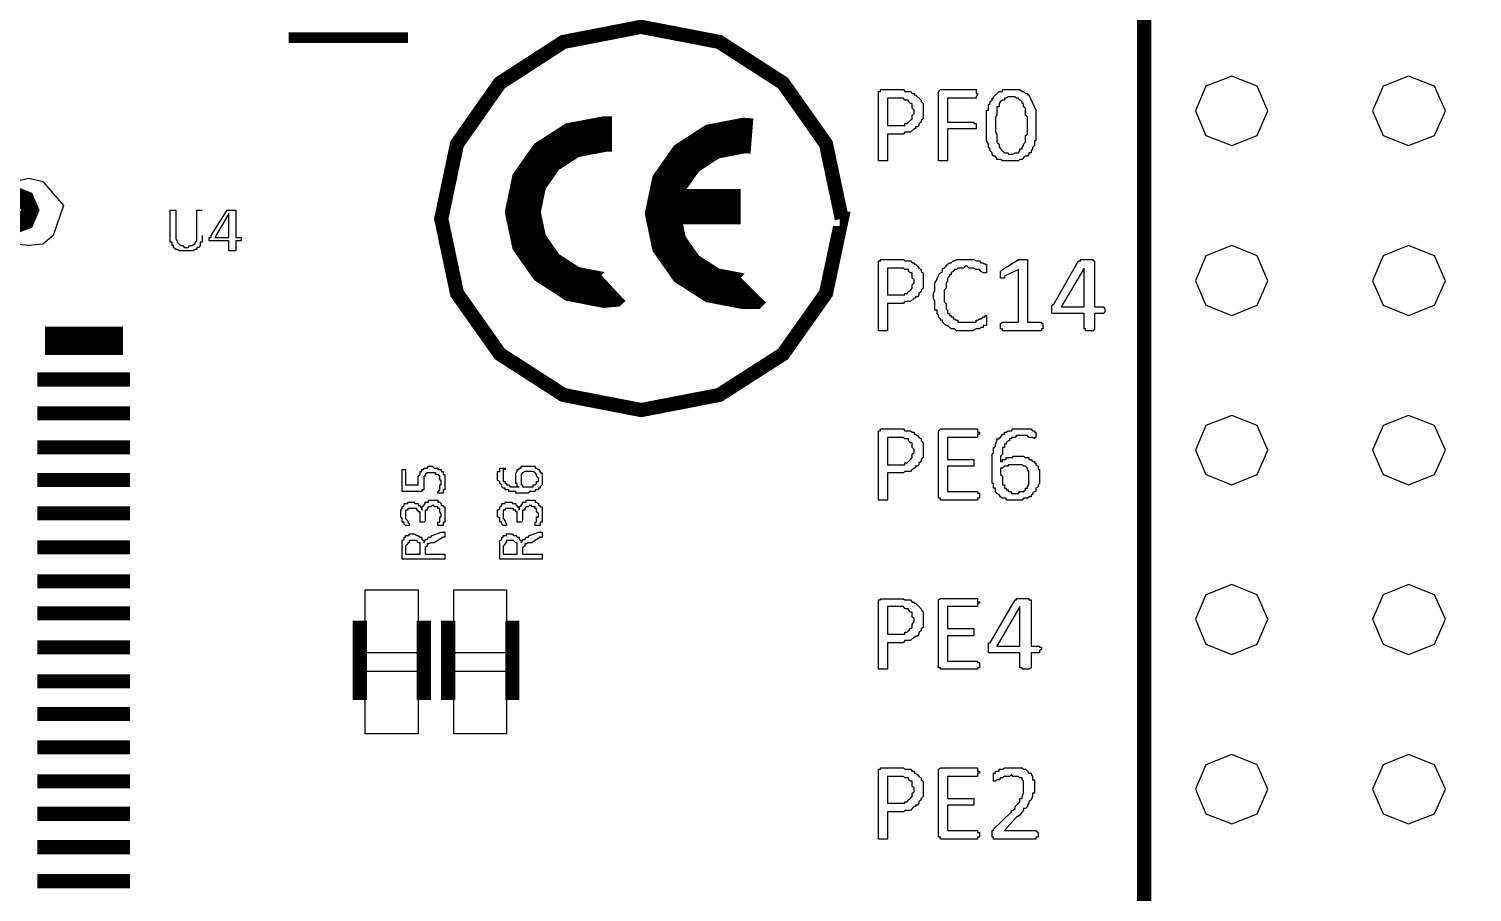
# Model space of a CAD drawing. Extents: x 0.35 to 4.98, y 3.96 to 9.44.
# Drawn here: x 2.944 to 3.98, y 6.541 to 7.161 of the extents above; entities that cross this region are included whole.
import ezdxf

# ---------------------------------------------------------------- set-up
doc = ezdxf.new("R2010")
doc.units = 0
doc.layers.get('0').update_dxf_attribs({"linetype": 'CONTINUOUS'})

msp = doc.modelspace()

# ---------------------------------------------------------------- linework, layer by layer
at = {"color": 94}
for points, const_width in [([(3.74457, 4.36746), (3.74457, 7.40457)], 0.01017), ([(3.52604, 7.02474), (3.52756, 7.02474), (3.51622, 6.97125), (3.48535, 6.92763), (3.43956, 6.89828), (3.38351, 6.88747), (3.32775, 6.89828), (3.28211, 6.92763), (3.25131, 6.97125), (3.24001, 7.02474), (3.25131, 7.0784), (3.28211, 7.12218), (3.32775, 7.15169), (3.38351, 7.16249), (3.43956, 7.15169), (3.48535, 7.12218), (3.51622, 7.0784), (3.52756, 7.02474)], 0.01017), ([(3.13053, 7.15483), (3.21604, 7.15483)], 0.00763), ([(3.36356, 6.97499), (3.36257, 6.97407), (3.35704, 6.97358), (3.33415, 6.97803), (3.3156, 6.99013), (3.30311, 7.00792), (3.29856, 7.02957), (3.30311, 7.05143), (3.3156, 7.06922), (3.33415, 7.08117), (3.35704, 7.0855), (3.36257, 7.0855)], 0.0254), ([(3.46403, 6.97358), (3.46306, 6.9726), (3.45757, 6.9726), (3.43468, 6.977), (3.41607, 6.98899), (3.4036, 7.00678), (3.39903, 7.0286), (3.4036, 7.05029), (3.41607, 7.06803), (3.43468, 7.08014), (3.45757, 7.08453), (3.46306, 7.0841)], 0.0254), ([(2.91954, 7.03097), (2.92372, 7.04036), (2.93354, 7.04438), (2.94353, 7.04036), (2.94754, 7.03097), (2.94353, 7.02143), (2.93354, 7.01758), (2.92372, 7.02143), (2.91954, 7.03097)], 0.00763), ([(3.41054, 7.03336), (3.45503, 7.03336)], 0.0254), ([(2.9285, 7.03097), (2.93653, 7.03814), (2.94401, 7.03097), (2.93653, 7.02382), (2.9285, 7.03097)], 0.00763), ([(3.18153, 6.67936), (3.18153, 6.73633)], 0.01017), ([(3.22754, 6.67936), (3.22754, 6.73633)], 0.01017), ([(3.24501, 6.67936), (3.24501, 6.73633)], 0.01017), ([(3.29101, 6.67936), (3.29101, 6.73633)], 0.01017)]:
    msp.add_lwpolyline(points, dxfattribs=dict(at, const_width=const_width))
at = {"color": 22}
for points, const_width in [([(3.80806, 7.10271), (3.80806, 7.10271)], 0.08893), ([(3.9356, 7.10271), (3.9356, 7.10271)], 0.08893), ([(3.80806, 6.98122), (3.80806, 6.98122)], 0.08893), ([(3.9356, 6.98122), (3.9356, 6.98122)], 0.08893), ([(2.95551, 6.93722), (3.0115, 6.93722)], 0.02032), ([(2.95003, 6.90944), (3.01654, 6.90944)], 0.01017), ([(3.80806, 6.85926), (3.80806, 6.85926)], 0.08893), ([(3.9356, 6.85926), (3.9356, 6.85926)], 0.08893), ([(2.95003, 6.8851), (3.01654, 6.8851)], 0.01017), ([(2.95003, 6.86068), (3.01654, 6.86068)], 0.01017), ([(2.95003, 6.83724), (3.01654, 6.83724)], 0.01017), ([(2.95003, 6.81332), (3.01654, 6.81332)], 0.01017), ([(2.95003, 6.78896), (3.01654, 6.78896)], 0.01017), ([(3.80806, 6.73774), (3.80806, 6.73774)], 0.08893), ([(3.9356, 6.73774), (3.9356, 6.73774)], 0.08893), ([(2.95003, 6.76454), (3.01654, 6.76454)], 0.01017), ([(2.95003, 6.74154), (3.01654, 6.74154)], 0.01017), ([(2.95003, 6.71718), (3.01654, 6.71718)], 0.01017), ([(2.95003, 6.69276), (3.01654, 6.69276)], 0.01017), ([(2.95003, 6.66932), (3.01654, 6.66932)], 0.01017), ([(3.80806, 6.61626), (3.80806, 6.61626)], 0.08893), ([(3.9356, 6.61626), (3.9356, 6.61626)], 0.08893), ([(2.95003, 6.6454), (3.01654, 6.6454)], 0.01017), ([(2.95003, 6.62099), (3.01654, 6.62099)], 0.01017), ([(2.95003, 6.5976), (3.01654, 6.5976)], 0.01017), ([(2.95003, 6.57368), (3.01654, 6.57368)], 0.01017), ([(2.95003, 6.54926), (3.01654, 6.54926)], 0.01017)]:
    msp.add_lwpolyline(points, dxfattribs=dict(at, const_width=const_width))
at = {"color": 146}
for points in [[(3.83344, 7.10226), (3.82585, 7.1199), (3.80746, 7.12711), (3.78901, 7.1199), (3.78147, 7.10226), (3.78901, 7.08464), (3.80746, 7.07736), (3.82585, 7.08464), (3.83344, 7.10226)], [(3.96094, 7.10226), (3.95313, 7.1199), (3.93446, 7.12711), (3.91618, 7.1199), (3.90847, 7.10226), (3.91618, 7.08464), (3.93446, 7.07736), (3.95313, 7.08464), (3.96094, 7.10226)], [(3.83344, 6.98025), (3.82585, 6.99815), (3.80746, 7.00564), (3.78901, 6.99815), (3.78147, 6.98025), (3.78901, 6.96283), (3.80746, 6.9554), (3.82585, 6.96283), (3.83344, 6.98025)], [(3.96094, 6.98025), (3.95313, 6.99815), (3.93446, 7.00564), (3.91618, 6.99815), (3.90847, 6.98025), (3.91618, 6.96283), (3.93446, 6.9554), (3.95313, 6.96283), (3.96094, 6.98025)], [(3.83344, 6.85878), (3.82585, 6.87642), (3.80746, 6.88363), (3.78901, 6.87642), (3.78147, 6.85878), (3.78901, 6.84114), (3.80746, 6.83388), (3.82585, 6.84114), (3.83344, 6.85878)], [(3.96094, 6.85878), (3.95313, 6.87642), (3.93446, 6.88363), (3.91618, 6.87642), (3.90847, 6.85878), (3.91618, 6.84114), (3.93446, 6.83388), (3.95313, 6.84114), (3.96094, 6.85878)], [(3.83344, 6.73725), (3.82585, 6.75478), (3.80746, 6.76215), (3.78901, 6.75478), (3.78147, 6.73725), (3.78901, 6.7194), (3.80746, 6.71192), (3.82585, 6.7194), (3.83344, 6.73725)], [(3.96094, 6.73725), (3.95313, 6.75478), (3.93446, 6.76215), (3.91618, 6.75478), (3.90847, 6.73725), (3.91618, 6.7194), (3.93446, 6.71192), (3.95313, 6.7194), (3.96094, 6.73725)], [(3.83344, 6.61529), (3.82585, 6.63292), (3.80746, 6.64014), (3.78901, 6.63292), (3.78147, 6.61529), (3.78901, 6.59765), (3.80746, 6.59039), (3.82585, 6.59765), (3.83344, 6.61529)], [(3.96094, 6.61529), (3.95313, 6.63292), (3.93446, 6.64014), (3.91618, 6.63292), (3.90847, 6.61529), (3.91618, 6.59765), (3.93446, 6.59039), (3.95313, 6.59765), (3.96094, 6.61529)]]:
    msp.add_lwpolyline(points, dxfattribs=at)
at = {"color": 94}
for points in [[(3.58594, 7.10275), (3.58594, 7.09651), (3.58442, 7.09554), (3.58442, 7.09413), (3.58296, 7.09315), (3.58296, 7.09174), (3.58192, 7.09076), (3.58046, 7.09076), (3.58046, 7.08936), (3.57943, 7.08936), (3.57693, 7.08692), (3.57292, 7.08692), (3.57194, 7.0855), (3.56044, 7.0855), (3.56044, 7.06635), (3.55393, 7.06635), (3.55393, 7.1161), (3.55544, 7.1161), (3.55544, 7.11757), (3.57194, 7.11757), (3.57292, 7.1161), (3.57693, 7.1161), (3.57796, 7.11469), (3.57943, 7.11469), (3.57943, 7.11372), (3.58046, 7.11372), (3.58442, 7.10992), (3.58442, 7.10894), (3.58594, 7.10753), (3.58594, 7.10275)], [(3.57943, 7.10129), (3.57943, 7.10275), (3.57796, 7.10417), (3.57796, 7.10753), (3.57693, 7.10753), (3.57547, 7.10894), (3.57547, 7.10992), (3.57292, 7.10992), (3.57194, 7.11133), (3.56044, 7.11133), (3.56044, 7.09174), (3.57292, 7.09174), (3.57292, 7.09315), (3.57443, 7.09315), (3.57547, 7.09413), (3.57693, 7.09554), (3.57796, 7.09651), (3.57796, 7.0989), (3.57943, 7.10037), (3.57943, 7.10129)], [(3.66694, 7.09174), (3.66694, 7.08072), (3.66596, 7.08072), (3.66596, 7.07736), (3.66444, 7.07596), (3.66444, 7.07497), (3.66347, 7.07357), (3.66347, 7.0721), (3.66194, 7.0721), (3.66194, 7.07118), (3.66092, 7.06972), (3.65944, 7.06972), (3.65793, 7.06879), (3.65696, 7.06733), (3.65543, 7.06733), (3.65446, 7.0664), (3.64296, 7.0664), (3.64144, 7.06733), (3.63894, 7.06733), (3.63894, 7.06879), (3.63797, 7.06879), (3.63797, 7.06972), (3.63644, 7.06972), (3.63542, 7.07118), (3.63542, 7.0721), (3.63396, 7.07357), (3.63396, 7.07497), (3.63292, 7.07596), (3.63292, 7.07835), (3.63146, 7.08072), (3.63146, 7.10275), (3.63292, 7.10275), (3.63292, 7.10656), (3.63396, 7.10753), (3.63396, 7.10894), (3.63542, 7.10992), (3.63542, 7.11133), (3.63644, 7.11133), (3.63644, 7.11231), (3.64046, 7.11615), (3.64296, 7.11615), (3.64296, 7.11757), (3.65543, 7.11757), (3.65696, 7.11615), (3.65793, 7.11615), (3.65944, 7.11469), (3.66092, 7.11469), (3.66092, 7.11372), (3.66194, 7.11372), (3.66694, 7.10275), (3.66694, 7.09174)], [(3.66092, 7.09174), (3.66092, 7.09793), (3.65944, 7.0989), (3.65944, 7.10417), (3.65793, 7.10514), (3.65793, 7.10753), (3.65696, 7.10753), (3.65696, 7.10894), (3.65543, 7.10992), (3.65446, 7.11133), (3.65294, 7.11133), (3.65196, 7.11231), (3.64692, 7.11231), (3.64546, 7.11133), (3.64442, 7.11133), (3.64442, 7.10992), (3.64296, 7.10992), (3.64144, 7.10894), (3.64046, 7.10753), (3.64046, 7.10514), (3.63894, 7.10514), (3.63894, 7.0989), (3.63797, 7.09793), (3.63797, 7.08697), (3.63894, 7.0855), (3.63894, 7.07975), (3.64046, 7.07835), (3.64046, 7.07596), (3.64144, 7.07596), (3.64144, 7.07497), (3.64442, 7.0721), (3.64692, 7.0721), (3.64692, 7.07118), (3.65044, 7.07118), (3.65196, 7.0721), (3.65446, 7.0721), (3.65543, 7.07357), (3.65543, 7.07497), (3.65696, 7.07497), (3.65696, 7.07596), (3.65793, 7.07736), (3.65793, 7.07835), (3.65944, 7.07975), (3.65944, 7.08453), (3.66092, 7.0855), (3.66092, 7.09174)], [(3.0964, 7.01042), (3.0964, 7.00896), (3.09244, 7.00896), (3.09244, 7.00179), (3.0874, 7.00179), (3.0874, 7.00896), (3.0734, 7.00896), (3.0734, 7.01133), (3.07493, 7.01133), (3.07493, 7.01281), (3.08643, 7.03097), (3.09244, 7.03097), (3.09244, 7.01133), (3.0964, 7.01133), (3.0964, 7.01042)], [(3.0874, 7.0286), (3.07742, 7.01133), (3.0874, 7.01133)], [(3.58594, 6.98122), (3.58594, 6.97499), (3.58442, 6.97358), (3.58442, 6.9726), (3.58296, 6.97119), (3.58296, 6.97021), (3.58192, 6.96875), (3.58046, 6.96875), (3.58046, 6.96783), (3.57943, 6.96783), (3.57693, 6.96544), (3.57292, 6.96544), (3.57194, 6.96397), (3.56044, 6.96397), (3.56044, 6.94439), (3.55393, 6.94439), (3.55393, 6.99463), (3.55544, 6.99463), (3.55544, 6.99556), (3.57194, 6.99556), (3.57292, 6.99463), (3.57693, 6.99463), (3.57796, 6.99317), (3.57943, 6.99317), (3.57943, 6.99224), (3.58046, 6.99224), (3.58192, 6.99078), (3.58296, 6.98936), (3.58442, 6.98839), (3.58442, 6.98697), (3.58594, 6.986), (3.58594, 6.98122)], [(3.71642, 6.95919), (3.71642, 6.95779), (3.71544, 6.95682), (3.70893, 6.95682), (3.70893, 6.94586), (3.70796, 6.94439), (3.70242, 6.94439), (3.70242, 6.94586), (3.70144, 6.94586), (3.70144, 6.95682), (3.67844, 6.95682), (3.67844, 6.96257), (3.67996, 6.96397), (3.69743, 6.99463), (3.69894, 6.99463), (3.69894, 6.99561), (3.70796, 6.99561), (3.70796, 6.99463), (3.70893, 6.99463), (3.70893, 6.96158), (3.71544, 6.96158), (3.71642, 6.96018), (3.71642, 6.95919)], [(3.57943, 6.97976), (3.57943, 6.98122), (3.57796, 6.98215), (3.57796, 6.986), (3.57693, 6.986), (3.57547, 6.98697), (3.57547, 6.98839), (3.57292, 6.98839), (3.57194, 6.98936), (3.56044, 6.98936), (3.56044, 6.97021), (3.57292, 6.97021), (3.57292, 6.97119), (3.57443, 6.97119), (3.57547, 6.9726), (3.57693, 6.97358), (3.57796, 6.97499), (3.57796, 6.97738), (3.57943, 6.97885), (3.57943, 6.97976)], [(3.70144, 6.98936), (3.68494, 6.96158), (3.70144, 6.96158)], [(3.58594, 6.85926), (3.58594, 6.85351), (3.58442, 6.85206), (3.58442, 6.85064), (3.58296, 6.84967), (3.58296, 6.84825), (3.58192, 6.84728), (3.58046, 6.84728), (3.58046, 6.84586), (3.57943, 6.84586), (3.57796, 6.84489), (3.57693, 6.84347), (3.57292, 6.84347), (3.57194, 6.8425), (3.56044, 6.8425), (3.56044, 6.82286), (3.55393, 6.82286), (3.55393, 6.87261), (3.55544, 6.87261), (3.55544, 6.87408), (3.57194, 6.87408), (3.57292, 6.87261), (3.57693, 6.87261), (3.57796, 6.87169), (3.57943, 6.87169), (3.57943, 6.87022), (3.58046, 6.87022), (3.58192, 6.86931), (3.58296, 6.86783), (3.58442, 6.86692), (3.58442, 6.86544), (3.58594, 6.86404), (3.58594, 6.85926)], [(3.66943, 6.84011), (3.66943, 6.83485), (3.66846, 6.83388), (3.66846, 6.83247), (3.66694, 6.83149), (3.66694, 6.8291), (3.66596, 6.8291), (3.66444, 6.82764), (3.66444, 6.82671), (3.66347, 6.82671), (3.66347, 6.82525), (3.66194, 6.82525), (3.66092, 6.82433), (3.65793, 6.82433), (3.65696, 6.82286), (3.64546, 6.82286), (3.64546, 6.82433), (3.64296, 6.82433), (3.64144, 6.82525), (3.64046, 6.82671), (3.63894, 6.82764), (3.63797, 6.8291), (3.63797, 6.83149), (3.63644, 6.83149), (3.63644, 6.83485), (3.63542, 6.83485), (3.63542, 6.8559), (3.63644, 6.85682), (3.63644, 6.86068), (3.63797, 6.86165), (3.63797, 6.86307), (3.63894, 6.86544), (3.63894, 6.86692), (3.64046, 6.86692), (3.64046, 6.86783), (3.64144, 6.86783), (3.64296, 6.87022), (3.64442, 6.87022), (3.64442, 6.87169), (3.64546, 6.87169), (3.64692, 6.87261), (3.64947, 6.87261), (3.65044, 6.87408), (3.66347, 6.87408), (3.66444, 6.87261), (3.66596, 6.87261), (3.66596, 6.87169), (3.66694, 6.87169), (3.66694, 6.86783), (3.66596, 6.86783), (3.66596, 6.86692), (3.66444, 6.86783), (3.66194, 6.86783), (3.66092, 6.86931), (3.65294, 6.86931), (3.65196, 6.86783), (3.64947, 6.86783), (3.64947, 6.86692), (3.64794, 6.86692), (3.64794, 6.86544), (3.64692, 6.86544), (3.64546, 6.86404), (3.64546, 6.86307), (3.64442, 6.86307), (3.64442, 6.86068), (3.64296, 6.86068), (3.64296, 6.8559), (3.64144, 6.85444), (3.64144, 6.85064), (3.64296, 6.85064), (3.64296, 6.85206), (3.64546, 6.85206), (3.64546, 6.85351), (3.65044, 6.85351), (3.65044, 6.85444), (3.65793, 6.85444), (3.65944, 6.85351), (3.66194, 6.85351), (3.66194, 6.85206), (3.66347, 6.85206), (3.66444, 6.85064), (3.66596, 6.85064), (3.66596, 6.84967), (3.66694, 6.84967), (3.66694, 6.84825), (3.66846, 6.84728), (3.66846, 6.84489), (3.66943, 6.84489), (3.66943, 6.84011)], [(3.57943, 6.85829), (3.57943, 6.85926), (3.57796, 6.86068), (3.57796, 6.86404), (3.57693, 6.86404), (3.57547, 6.86544), (3.57547, 6.86692), (3.57292, 6.86692), (3.57194, 6.86783), (3.56044, 6.86783), (3.56044, 6.84825), (3.57292, 6.84825), (3.57292, 6.84967), (3.57443, 6.84967), (3.57693, 6.85206), (3.57796, 6.85351), (3.57796, 6.8559), (3.57943, 6.85688), (3.57943, 6.85829)], [(3.30246, 6.84728), (3.30746, 6.84728), (3.30746, 6.84586), (3.30843, 6.84586), (3.30994, 6.84489), (3.31093, 6.84347), (3.31093, 6.8425), (3.31244, 6.8425), (3.31244, 6.83388), (3.31093, 6.83247), (3.31093, 6.83149), (3.30994, 6.83149), (3.30994, 6.83008), (3.30746, 6.83008), (3.30746, 6.8291), (3.30344, 6.8291), (3.30246, 6.82769), (3.29346, 6.82769), (3.29346, 6.8291), (3.28847, 6.8291), (3.28847, 6.83008), (3.28592, 6.83008), (3.28592, 6.83149), (3.28444, 6.83149), (3.28342, 6.83247), (3.28342, 6.83388), (3.28196, 6.83485), (3.28196, 6.83626), (3.28043, 6.83724), (3.28043, 6.84347), (3.28196, 6.84347), (3.28196, 6.84586), (3.28592, 6.84586), (3.28592, 6.84489), (3.28444, 6.84489), (3.28444, 6.83626), (3.28592, 6.83626), (3.28592, 6.83485), (3.28694, 6.83485), (3.28694, 6.83388), (3.28847, 6.83388), (3.28944, 6.83247), (3.29596, 6.83247), (3.29443, 6.83247), (3.29443, 6.83485), (3.29346, 6.83485), (3.29346, 6.8425), (3.29443, 6.84347), (3.29443, 6.84489), (3.29596, 6.84489), (3.29596, 6.84586), (3.29742, 6.84586), (3.29742, 6.84728), (3.30246, 6.84728)], [(3.30246, 6.84347), (3.29997, 6.84347), (3.29844, 6.8425), (3.29742, 6.8411), (3.29742, 6.83388), (3.29844, 6.83388), (3.29844, 6.83247), (3.30593, 6.83247), (3.30593, 6.83388), (3.30746, 6.83388), (3.30843, 6.83485), (3.30843, 6.83626), (3.30994, 6.83626), (3.30994, 6.83865), (3.30843, 6.84011), (3.30843, 6.8411), (3.30746, 6.8425), (3.30593, 6.84347), (3.30246, 6.84347)], [(3.66194, 6.83865), (3.66194, 6.84347), (3.66092, 6.84489), (3.66092, 6.84586), (3.65944, 6.84728), (3.65793, 6.84728), (3.65696, 6.84825), (3.64692, 6.84825), (3.64692, 6.84728), (3.64442, 6.84728), (3.64296, 6.84586), (3.64144, 6.84586), (3.64144, 6.8411), (3.64296, 6.84011), (3.64296, 6.83388), (3.64442, 6.83388), (3.64442, 6.83149), (3.64546, 6.83149), (3.64546, 6.83008), (3.64692, 6.83008), (3.64692, 6.8291), (3.64947, 6.8291), (3.64947, 6.82764), (3.65446, 6.82764), (3.65543, 6.8291), (3.65793, 6.8291), (3.65944, 6.83008), (3.65944, 6.83149), (3.66092, 6.83149), (3.66092, 6.83247), (3.66194, 6.83388), (3.66194, 6.83865)], [(3.24143, 6.79992), (3.24246, 6.79992), (3.24246, 6.79611), (3.24143, 6.79611), (3.23492, 6.79226), (3.23242, 6.79226), (3.23096, 6.79135), (3.22993, 6.79135), (3.22993, 6.78988), (3.22846, 6.7889), (3.22846, 6.78413), (3.24246, 6.78413), (3.24246, 6.78033), (3.21197, 6.78033), (3.21197, 6.79372), (3.21343, 6.79465), (3.21343, 6.79611), (3.21446, 6.79611), (3.21446, 6.79753), (3.21696, 6.79753), (3.21696, 6.7985), (3.22092, 6.7985), (3.22244, 6.79753), (3.22342, 6.79753), (3.22493, 6.79611), (3.22597, 6.79611), (3.22597, 6.79465), (3.22743, 6.79372), (3.22743, 6.79226), (3.22846, 6.79372), (3.22846, 6.79465), (3.22993, 6.79465), (3.23096, 6.79611), (3.23242, 6.79611), (3.23346, 6.79753), (3.23996, 6.79992), (3.24143, 6.79992)], [(3.31093, 6.79992), (3.31244, 6.79992), (3.31244, 6.79611), (3.31093, 6.79611), (3.30496, 6.79226), (3.30246, 6.79226), (3.30094, 6.79135), (3.29997, 6.79135), (3.29997, 6.78988), (3.29844, 6.7889), (3.29844, 6.78413), (3.31244, 6.78413), (3.31244, 6.78033), (3.28196, 6.78033), (3.28196, 6.79372), (3.28342, 6.79465), (3.28342, 6.79611), (3.28444, 6.79611), (3.28444, 6.79753), (3.28694, 6.79753), (3.28694, 6.7985), (3.29096, 6.7985), (3.29194, 6.79753), (3.29346, 6.79753), (3.29443, 6.79611), (3.29596, 6.79611), (3.29596, 6.79465), (3.29742, 6.79372), (3.29742, 6.79226), (3.29844, 6.79372), (3.29844, 6.79465), (3.29997, 6.79465), (3.30094, 6.79611), (3.30246, 6.79611), (3.30344, 6.79753), (3.30994, 6.79992), (3.31093, 6.79992)], [(3.21946, 6.79372), (3.21696, 6.79372), (3.21696, 6.79226), (3.21593, 6.79226), (3.21593, 6.79135), (3.21446, 6.78988), (3.21446, 6.78413), (3.22493, 6.78413), (3.22493, 6.79226), (3.22342, 6.79226), (3.22244, 6.79372), (3.21946, 6.79372)], [(3.28944, 6.79372), (3.28694, 6.79372), (3.28694, 6.79226), (3.28592, 6.79226), (3.28592, 6.79135), (3.28444, 6.78988), (3.28444, 6.78413), (3.29443, 6.78413), (3.29443, 6.79226), (3.29346, 6.79226), (3.29194, 6.79372), (3.28944, 6.79372)], [(3.58594, 6.73774), (3.58594, 6.7315), (3.58442, 6.73058), (3.58442, 6.72911), (3.58296, 6.72814), (3.58296, 6.72672), (3.58192, 6.72526), (3.58046, 6.72526), (3.58046, 6.72433), (3.57943, 6.72433), (3.57693, 6.72194), (3.57292, 6.72194), (3.57194, 6.72049), (3.56044, 6.72049), (3.56044, 6.70139), (3.55393, 6.70139), (3.55393, 6.75114), (3.55544, 6.75114), (3.55544, 6.75206), (3.57194, 6.75206), (3.57292, 6.75114), (3.57693, 6.75114), (3.57796, 6.74968), (3.57943, 6.74968), (3.57943, 6.74875), (3.58046, 6.74875), (3.58442, 6.7449), (3.58442, 6.74397), (3.58594, 6.74251), (3.58594, 6.73774)], [(3.57943, 6.73633), (3.57943, 6.73774), (3.57796, 6.73872), (3.57796, 6.74251), (3.57693, 6.74251), (3.57547, 6.74397), (3.57547, 6.7449), (3.57292, 6.7449), (3.57194, 6.74636), (3.56044, 6.74636), (3.56044, 6.72672), (3.57292, 6.72672), (3.57292, 6.72814), (3.57443, 6.72814), (3.57547, 6.72911), (3.57693, 6.73058), (3.57796, 6.7315), (3.57796, 6.73389), (3.57943, 6.73535), (3.57943, 6.73633)], [(3.67096, 6.71571), (3.66943, 6.71479), (3.66943, 6.71332), (3.66347, 6.71332), (3.66347, 6.70236), (3.66194, 6.70139), (3.65696, 6.70139), (3.65696, 6.70236), (3.65543, 6.70236), (3.65543, 6.71332), (3.63292, 6.71332), (3.63292, 6.72049), (3.63396, 6.72049), (3.65196, 6.75114), (3.65294, 6.75114), (3.65294, 6.75211), (3.66194, 6.75211), (3.66194, 6.75114), (3.66347, 6.75114), (3.66347, 6.7181), (3.66943, 6.7181), (3.66943, 6.71718), (3.67096, 6.71718), (3.67096, 6.71571)], [(3.65543, 6.74636), (3.63894, 6.7181), (3.65543, 6.7181)], [(3.58594, 6.61621), (3.58594, 6.61003), (3.58442, 6.60856), (3.58442, 6.60764), (3.58296, 6.60618), (3.58296, 6.60525), (3.58192, 6.60379), (3.58046, 6.60379), (3.58046, 6.60286), (3.57943, 6.60286), (3.57796, 6.6014), (3.57693, 6.59999), (3.57292, 6.59999), (3.57194, 6.59901), (3.56044, 6.59901), (3.56044, 6.57937), (3.55393, 6.57937), (3.55393, 6.62961), (3.55544, 6.62961), (3.55544, 6.63058), (3.57194, 6.63058), (3.57292, 6.62961), (3.57693, 6.62961), (3.57796, 6.62819), (3.57943, 6.62819), (3.57943, 6.62674), (3.58046, 6.62674), (3.58192, 6.62582), (3.58296, 6.62435), (3.58442, 6.62343), (3.58442, 6.62196), (3.58594, 6.62099), (3.58594, 6.61621)], [(3.57943, 6.61481), (3.57943, 6.61621), (3.57796, 6.61719), (3.57796, 6.62099), (3.57693, 6.62099), (3.57547, 6.62196), (3.57547, 6.62343), (3.57292, 6.62343), (3.57194, 6.62435), (3.56044, 6.62435), (3.56044, 6.60525), (3.57292, 6.60525), (3.57292, 6.60618), (3.57443, 6.60618), (3.57547, 6.60764), (3.57693, 6.60856), (3.57796, 6.61003), (3.57796, 6.61242), (3.57943, 6.61333), (3.57943, 6.61481)]]:
    msp.add_lwpolyline(points, close=True, dxfattribs=at)
for points in [[(3.62494, 7.11372), (3.62397, 7.11231), (3.62397, 7.11133), (3.60346, 7.11133), (3.60346, 7.09413), (3.62244, 7.09413), (3.62244, 7.09315), (3.62397, 7.09315), (3.62397, 7.08936), (3.60346, 7.08936), (3.60346, 7.06635), (3.59694, 7.06635), (3.59694, 7.1161), (3.59842, 7.11757), (3.62397, 7.11757), (3.62397, 7.11469), (3.62494, 7.11469), (3.62494, 7.11372)], [(2.9439, 7.00564), (2.93343, 7.00657), (2.92594, 7.01281), (2.91943, 7.01997), (2.9184, 7.02951), (2.91943, 7.03961), (2.92594, 7.04676), (2.93343, 7.05154), (2.9439, 7.05393), (2.95394, 7.05154), (2.96886, 7.03424), (2.96143, 7.01281), (2.95394, 7.00657), (2.9439, 7.00564)], [(3.06842, 7.01281), (3.06842, 7.00803), (3.06694, 7.00803), (3.06694, 7.00564), (3.06592, 7.00418), (3.06446, 7.00418), (3.06446, 7.00276), (3.06342, 7.00276), (3.0619, 7.00179), (3.05192, 7.00179), (3.05046, 7.00276), (3.04943, 7.00276), (3.0479, 7.00418), (3.0479, 7.00564), (3.04693, 7.00564), (3.04693, 7.00803), (3.04542, 7.00803), (3.04542, 7.03097), (3.04943, 7.03097), (3.04943, 7.01042), (3.05046, 7.00896), (3.05046, 7.00803), (3.05192, 7.00657), (3.05294, 7.00564), (3.05442, 7.00564), (3.05544, 7.00418), (3.05843, 7.00418), (3.0594, 7.00564), (3.0619, 7.00564), (3.0619, 7.00657), (3.06342, 7.00657), (3.06342, 7.00803), (3.06446, 7.00896), (3.06446, 7.03097), (3.06842, 7.03097)], [(3.63146, 6.95204), (3.63146, 6.94819), (3.62896, 6.94819), (3.62896, 6.94678), (3.62744, 6.94678), (3.62646, 6.94581), (3.62397, 6.94581), (3.62142, 6.94439), (3.60992, 6.94439), (3.60846, 6.94581), (3.60596, 6.94581), (3.60346, 6.94819), (3.60243, 6.94819), (3.59993, 6.95063), (3.59993, 6.95204), (3.59842, 6.95204), (3.59842, 6.95301), (3.59694, 6.95443), (3.59694, 6.9554), (3.59592, 6.95682), (3.59592, 6.95919), (3.59446, 6.95919), (3.59446, 6.96544), (3.59343, 6.96783), (3.59343, 6.97119), (3.59446, 6.97358), (3.59446, 6.97885), (3.59592, 6.98122), (3.59592, 6.98215), (3.59694, 6.98361), (3.59694, 6.9846), (3.59842, 6.986), (3.59993, 6.98697), (3.59993, 6.98936), (3.60097, 6.98936), (3.60243, 6.99078), (3.60346, 6.99224), (3.60493, 6.99317), (3.60596, 6.99317), (3.60742, 6.99463), (3.60846, 6.99463), (3.60992, 6.99556), (3.62244, 6.99556), (3.62397, 6.99463), (3.62646, 6.99463), (3.62744, 6.99317), (3.62896, 6.99317), (3.63043, 6.99224), (3.63146, 6.99224), (3.63146, 6.986), (3.62896, 6.986), (3.62744, 6.98697), (3.62646, 6.98839), (3.62397, 6.98839), (3.62244, 6.98936), (3.61892, 6.98936), (3.61746, 6.99078), (3.61643, 6.99078), (3.61496, 6.98936), (3.61094, 6.98936), (3.60992, 6.98839), (3.60846, 6.98839), (3.60742, 6.98697), (3.60596, 6.986), (3.60596, 6.9846), (3.60493, 6.9846), (3.60493, 6.98361), (3.60346, 6.98215), (3.60346, 6.97976), (3.60243, 6.97885), (3.60243, 6.97499), (3.60097, 6.97358), (3.60097, 6.96544), (3.60243, 6.96397), (3.60243, 6.96018), (3.60346, 6.95919), (3.60346, 6.95682), (3.60493, 6.95682), (3.60493, 6.9554), (3.60596, 6.9554), (3.60596, 6.95443), (3.60742, 6.95443), (3.60742, 6.95301), (3.60846, 6.95301), (3.60992, 6.95204), (3.61094, 6.95204), (3.61094, 6.95063), (3.62397, 6.95063), (3.62397, 6.95204), (3.62494, 6.95204), (3.62646, 6.95301), (3.62744, 6.95301), (3.62896, 6.95443), (3.63043, 6.95443), (3.63043, 6.9554), (3.63146, 6.9554), (3.63146, 6.95204)], [(3.67193, 6.94824), (3.67193, 6.94586), (3.67096, 6.94586), (3.67096, 6.94439), (3.64296, 6.94439), (3.64296, 6.94586), (3.64144, 6.94586), (3.64144, 6.94965), (3.64296, 6.95063), (3.65446, 6.95063), (3.65446, 6.98839), (3.64442, 6.98361), (3.64442, 6.98215), (3.64144, 6.98215), (3.64144, 6.98697), (3.64296, 6.98839), (3.65446, 6.99561), (3.66092, 6.99561), (3.66092, 6.95063), (3.67096, 6.95063), (3.67096, 6.94965), (3.67193, 6.94965), (3.67193, 6.94824)], [(3.62646, 6.82671), (3.62646, 6.82433), (3.62494, 6.82433), (3.62494, 6.82286), (3.59842, 6.82286), (3.59842, 6.82433), (3.59694, 6.82433), (3.59694, 6.87261), (3.59842, 6.87408), (3.62494, 6.87408), (3.62494, 6.87169), (3.62646, 6.87169), (3.62646, 6.87022), (3.62494, 6.87022), (3.62494, 6.86783), (3.60346, 6.86783), (3.60346, 6.85206), (3.62244, 6.85206), (3.62244, 6.84728), (3.60346, 6.84728), (3.60346, 6.8291), (3.62494, 6.8291), (3.62494, 6.82769), (3.62646, 6.82769), (3.62646, 6.82671)], [(3.23242, 6.84728), (3.23346, 6.84728), (3.23492, 6.84586), (3.23747, 6.84586), (3.23747, 6.84489), (3.23996, 6.84489), (3.23996, 6.84347), (3.24143, 6.84347), (3.24143, 6.8411), (3.24246, 6.8411), (3.24246, 6.83008), (3.24143, 6.83008), (3.24143, 6.82769), (3.23747, 6.82769), (3.23747, 6.8291), (3.23893, 6.83008), (3.23893, 6.83388), (3.23996, 6.83388), (3.23996, 6.83724), (3.23893, 6.83724), (3.23893, 6.84011), (3.23747, 6.8411), (3.23594, 6.8411), (3.23594, 6.8425), (3.22993, 6.8425), (3.22846, 6.8411), (3.22846, 6.84011), (3.22743, 6.84011), (3.22743, 6.83008), (3.22597, 6.83008), (3.22597, 6.8291), (3.21197, 6.8291), (3.21197, 6.84489), (3.21446, 6.84489), (3.21446, 6.83388), (3.22342, 6.83388), (3.22342, 6.84011), (3.22493, 6.8411), (3.22493, 6.84347), (3.22597, 6.84347), (3.22597, 6.84489), (3.22743, 6.84489), (3.22743, 6.84586), (3.22993, 6.84586), (3.23096, 6.84728), (3.23242, 6.84728)], [(3.23346, 6.82286), (3.23747, 6.82286), (3.23747, 6.82146), (3.23893, 6.82146), (3.23996, 6.82047), (3.23996, 6.81907), (3.24143, 6.81907), (3.24143, 6.81808), (3.24246, 6.81808), (3.24246, 6.80707), (3.24143, 6.80707), (3.24143, 6.80469), (3.23747, 6.80469), (3.23747, 6.80707), (3.23893, 6.80707), (3.23893, 6.81093), (3.23996, 6.81093), (3.23996, 6.81332), (3.23893, 6.81429), (3.23893, 6.81668), (3.23747, 6.81668), (3.23747, 6.81808), (3.23492, 6.81808), (3.23492, 6.81907), (3.23346, 6.81907), (3.23242, 6.81808), (3.23096, 6.81808), (3.22993, 6.81668), (3.22993, 6.81569), (3.22846, 6.81569), (3.22846, 6.80806), (3.22743, 6.80707), (3.22493, 6.80707), (3.22493, 6.81429), (3.22342, 6.81429), (3.22342, 6.81569), (3.22244, 6.81569), (3.22244, 6.81668), (3.21593, 6.81668), (3.21593, 6.81569), (3.21446, 6.81569), (3.21446, 6.80951), (3.21593, 6.80806), (3.21593, 6.80707), (3.21696, 6.80567), (3.21696, 6.80469), (3.21446, 6.80469), (3.21343, 6.80567), (3.21343, 6.80707), (3.21197, 6.80707), (3.21197, 6.80951), (3.21094, 6.81093), (3.21094, 6.81569), (3.21197, 6.81668), (3.21197, 6.81808), (3.21343, 6.81907), (3.21343, 6.82047), (3.21593, 6.82047), (3.21593, 6.82146), (3.22092, 6.82146), (3.22092, 6.82047), (3.22342, 6.82047), (3.22342, 6.81907), (3.22493, 6.81907), (3.22493, 6.81808), (3.22597, 6.81808), (3.22597, 6.81569), (3.22597, 6.81808), (3.22743, 6.81907), (3.22846, 6.82047), (3.22846, 6.82146), (3.23096, 6.82146), (3.23096, 6.82286), (3.23346, 6.82286)], [(3.30344, 6.82286), (3.30746, 6.82286), (3.30746, 6.82146), (3.30843, 6.82146), (3.30994, 6.82047), (3.30994, 6.81907), (3.31093, 6.81907), (3.31093, 6.81808), (3.31244, 6.81808), (3.31244, 6.80707), (3.31093, 6.80707), (3.31093, 6.80469), (3.30746, 6.80469), (3.30746, 6.80707), (3.30843, 6.80707), (3.30843, 6.81093), (3.30994, 6.81093), (3.30994, 6.81332), (3.30843, 6.81429), (3.30843, 6.81668), (3.30746, 6.81668), (3.30746, 6.81808), (3.30496, 6.81808), (3.30496, 6.81907), (3.30344, 6.81907), (3.30246, 6.81808), (3.30094, 6.81808), (3.29997, 6.81668), (3.29997, 6.81569), (3.29844, 6.81569), (3.29844, 6.80806), (3.29742, 6.80707), (3.29443, 6.80707), (3.29443, 6.81429), (3.29346, 6.81429), (3.29346, 6.81569), (3.29194, 6.81569), (3.29194, 6.81668), (3.28592, 6.81668), (3.28592, 6.81569), (3.28444, 6.81569), (3.28444, 6.80951), (3.28592, 6.80806), (3.28592, 6.80707), (3.28694, 6.80567), (3.28694, 6.80469), (3.28444, 6.80469), (3.28342, 6.80567), (3.28342, 6.80707), (3.28196, 6.80707), (3.28196, 6.80951), (3.28043, 6.81093), (3.28043, 6.81569), (3.28196, 6.81668), (3.28196, 6.81808), (3.28342, 6.81907), (3.28342, 6.82047), (3.28592, 6.82047), (3.28592, 6.82146), (3.29096, 6.82146), (3.29096, 6.82047), (3.29346, 6.82047), (3.29346, 6.81907), (3.29443, 6.81907), (3.29443, 6.81808), (3.29596, 6.81808), (3.29596, 6.81569), (3.29596, 6.81808), (3.29742, 6.81907), (3.29844, 6.82047), (3.29844, 6.82146), (3.30094, 6.82146), (3.30094, 6.82286), (3.30344, 6.82286)], [(3.62646, 6.70475), (3.62646, 6.70236), (3.62494, 6.70236), (3.62494, 6.70139), (3.59842, 6.70139), (3.59842, 6.70236), (3.59694, 6.70236), (3.59694, 6.75114), (3.59842, 6.75211), (3.62494, 6.75211), (3.62494, 6.74972), (3.62646, 6.74972), (3.62646, 6.74875), (3.62494, 6.74875), (3.62494, 6.74636), (3.60346, 6.74636), (3.60346, 6.73058), (3.62244, 6.73058), (3.62244, 6.72532), (3.60346, 6.72532), (3.60346, 6.70714), (3.62494, 6.70714), (3.62494, 6.70617), (3.62646, 6.70617), (3.62646, 6.70475)], [(3.62646, 6.58322), (3.62646, 6.58083), (3.62494, 6.58083), (3.62494, 6.57937), (3.59842, 6.57937), (3.59842, 6.58083), (3.59694, 6.58083), (3.59694, 6.62961), (3.59842, 6.63058), (3.62494, 6.63058), (3.62494, 6.62819), (3.62646, 6.62819), (3.62646, 6.62674), (3.62494, 6.62674), (3.62494, 6.62435), (3.60346, 6.62435), (3.60346, 6.60856), (3.62244, 6.60856), (3.62244, 6.60379), (3.60346, 6.60379), (3.60346, 6.58561), (3.62494, 6.58561), (3.62494, 6.58419), (3.62646, 6.58419), (3.62646, 6.58322)], [(3.66846, 6.58322), (3.66846, 6.58083), (3.66694, 6.58083), (3.66694, 6.57937), (3.63644, 6.57937), (3.63644, 6.58083), (3.63542, 6.58083), (3.63542, 6.58561), (3.63644, 6.58561), (3.63644, 6.58658), (3.64947, 6.59901), (3.64947, 6.59999), (3.65044, 6.59999), (3.65196, 6.6014), (3.65196, 6.60286), (3.65446, 6.60525), (3.65543, 6.60618), (3.65543, 6.60856), (3.65696, 6.60856), (3.65696, 6.61003), (3.65793, 6.61242), (3.65793, 6.62104), (3.65696, 6.62196), (3.65696, 6.62343), (3.65543, 6.62343), (3.65446, 6.62435), (3.65044, 6.62435), (3.64947, 6.62582), (3.64794, 6.62435), (3.64442, 6.62435), (3.64296, 6.62343), (3.64144, 6.62343), (3.64046, 6.62196), (3.63894, 6.62196), (3.63797, 6.62104), (3.63644, 6.62104), (3.63644, 6.62674), (3.63797, 6.62674), (3.63797, 6.62819), (3.64046, 6.62819), (3.64046, 6.62961), (3.64296, 6.62961), (3.64442, 6.63058), (3.65696, 6.63058), (3.65793, 6.62961), (3.65944, 6.62961), (3.66092, 6.62819), (3.66194, 6.62674), (3.66347, 6.62674), (3.66347, 6.62582), (3.66444, 6.62435), (3.66444, 6.62196), (3.66596, 6.62196), (3.66596, 6.61242), (3.66444, 6.61242), (3.66444, 6.61003), (3.66347, 6.60764), (3.66194, 6.60618), (3.66194, 6.60525), (3.66092, 6.60379), (3.66092, 6.60286), (3.65944, 6.6014), (3.65793, 6.6014), (3.65793, 6.59999), (3.65696, 6.59901), (3.65543, 6.59663), (3.65294, 6.59521), (3.65196, 6.59424), (3.64442, 6.58561), (3.66694, 6.58561), (3.66846, 6.58419), (3.66846, 6.58322)]]:
    msp.add_lwpolyline(points, dxfattribs=at)
at = {"color": 22}
for points in [[(3.18544, 6.75831), (3.22342, 6.75831), (3.22342, 6.71332), (3.18544, 6.71332), (3.18544, 6.75831)], [(3.24897, 6.75831), (3.28694, 6.75831), (3.28694, 6.71332), (3.24897, 6.71332), (3.24897, 6.75831)], [(3.18544, 6.69993), (3.22342, 6.69993), (3.22342, 6.655), (3.18544, 6.655), (3.18544, 6.69993)], [(3.24897, 6.69993), (3.28694, 6.69993), (3.28694, 6.655), (3.24897, 6.655), (3.24897, 6.69993)]]:
    msp.add_lwpolyline(points, close=True, dxfattribs=at)

doc.saveas('drawing.dxf')
